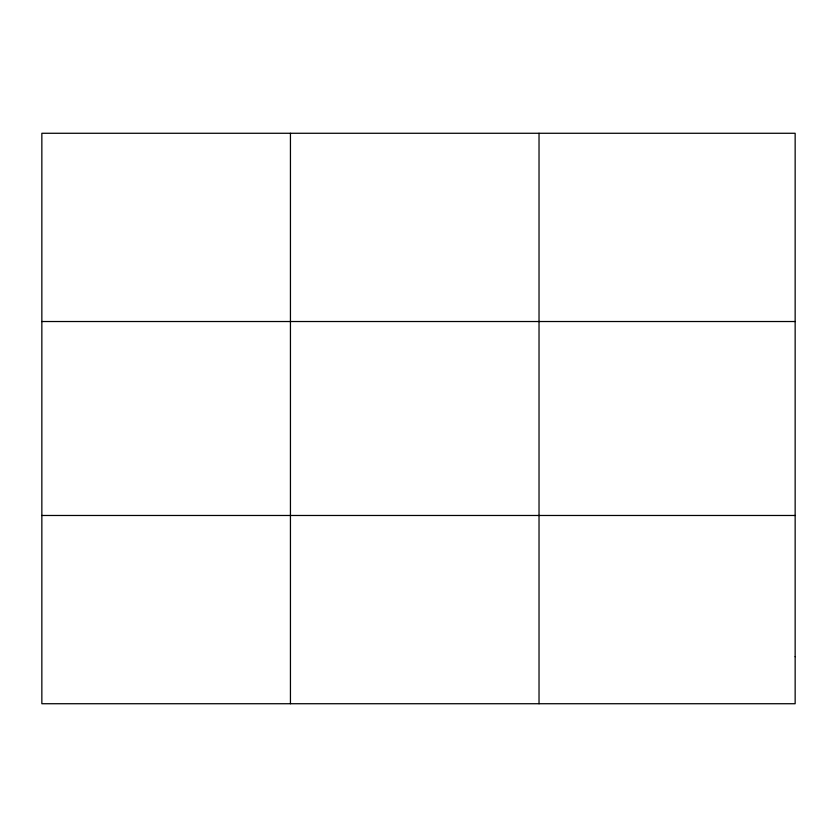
<?xml version="1.0" encoding="UTF-8"?>
<svg xmlns="http://www.w3.org/2000/svg" width="837" height="837" viewBox="0 0 837 837"><rect width="100%" height="100%" fill="white"/><g stroke="black" fill="none" stroke-linecap="round" stroke-linejoin="round"><path stroke-width="1.26" d="M290.439 133.271L290.439 703.729M539.028 133.271L539.028 703.729M41.85 321.523L795.15 321.523M41.85 515.477L795.15 515.477M795.15 656.668L795.15 703.729L41.85 703.729L41.85 133.271L795.15 133.271L795.15 656.668"/></g></svg>
